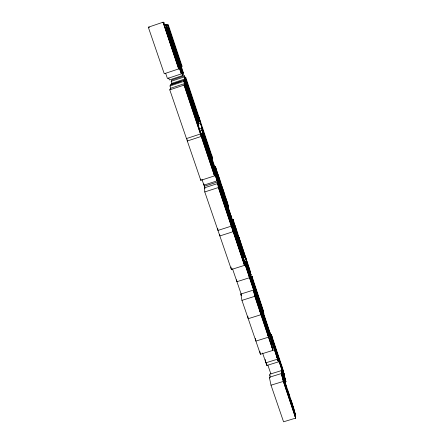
<?xml version="1.0" encoding="UTF-8"?>
<svg xmlns="http://www.w3.org/2000/svg" width="444" height="444" viewBox="0 0 444 444"><rect width="100%" height="100%" fill="white"/><g stroke="black" fill="none" stroke-linecap="round" stroke-linejoin="round"><path stroke-width="0.67" d="M195.149 113.165L195.615 114.552M194.983 115.346L195.521 116.95M194.688 111.777L194.222 110.356M194.45 113.742L193.911 112.132M193.762 108.963L193.295 107.57M192.829 106.177L192.363 104.784M191.897 103.385L191.431 101.987M191.209 104.051L190.665 102.431M190.959 100.616L190.493 99.178M187.401 139.832L187.318 141.003L201.276 136.419L201.121 133.605M190.121 100.805L189.577 99.173M190.021 97.774L189.549 96.37M189.077 94.961L188.606 93.545M188.134 92.163L187.662 90.72M187.19 89.3L186.713 87.884M185.692 77.184L185.52 78.316L212.343 158.824L211.905 155.927L185.692 77.173L185.453 78.338L212.282 158.858L211.888 155.794M186.402 89.766L186.036 88.633M186.241 86.463L185.154 83.2M184.987 85.464L184.715 84.654M214.496 175.891L184.082 85.098L184.377 83.644L170.452 88.289L169.786 89.86L200.799 180.342L214.496 175.891L213.37 170.368M184.643 81.685L184.41 80.986M183.095 74.387L182.867 75.441L165.878 24.57L166.517 24.703L183.095 74.387L182.795 75.469L169.38 79.948L168.714 78M198.623 123.443L198.701 125.824L183.838 81.374L184.116 80.109L170.618 84.615L170.002 85.992L170.89 88.595M197.047 113.603L197.697 115.473L197.752 117.671L184.238 76.923L184.443 75.791L197.702 115.568L197.819 117.638L184.171 76.951L184.443 75.78L171.784 80.009L171.19 81.285L172.083 83.905M183.289 72.389L182.995 73.432L168.187 29.038L168.82 29.043L183.278 72.433L183.067 73.41L168.259 29.015L168.814 29.043L167.527 29.482M182.001 66.017L181.663 66.95L167.71 24.853L168.315 24.981L181.984 66.056L181.729 66.927L167.643 24.875L166.356 25.314M165.673 73.338L167.449 78.516L181.33 73.876L181.696 72.711M163.914 22.416L163.103 22.2L178.743 68.887L179.115 67.849L163.914 22.416L163.026 22.222L148.313 27.212L164.263 73.737L178.666 68.92L179.137 67.804M171.023 84.765L171.617 83.411L184.682 79.054L198.524 120.563L198.668 122.744L184.482 80.27L184.676 79.06L184.41 80.297L198.601 122.777L198.524 120.463L197.846 118.515M164.496 25.036L166.517 24.703L165.24 25.136M171.19 81.285L184.171 76.951M171.662 84.554L181.224 81.363M170.002 85.992L183.838 81.374M169.786 89.86L184.082 85.098M198.462 123.848L200.405 123.204L200.283 120.946M199.284 129.043L201.887 128.188L215.884 170.196L216.411 173.382L202.103 130.486L201.887 128.205L202.042 130.519L216.35 173.421L215.862 170.052M200.139 131.147L202.042 130.519M200.599 133.811L201.915 133.378L216.611 177.372L217.172 180.813L202.142 135.864L201.915 133.394M186.48 138.572L200.455 133.977L200.333 131.413L214.041 172.4L214.563 175.852L184.16 85.065L184.377 83.655L201.126 133.722L201.343 136.38M203.785 140.532L205.056 140.11L240.254 245.693L241.297 250.388L205.35 142.763L205.056 140.132L205.289 142.796L241.236 250.433L240.215 245.482M214.008 166.728L215.318 166.3L215.584 167.166M201.915 179.293L203.913 185.137L217.105 180.847L216.589 177.217M204.967 188.223L204.296 186.258L217.482 181.973L216.977 178.444L230.314 218.387L231.18 222.694L217.549 181.935L216.977 178.471M242.713 258.075L244.466 265.362L231.368 269.519L204.778 191.947L204.54 187.795L217.81 183.489L232.245 226.651L233.244 231.629M204.778 191.947L218.398 187.529L217.81 183.489L218.465 187.49L244.527 265.312L243.351 259.995L230.486 221.534L231.324 226.135L217.965 230.425L217.743 228.41M231.774 219.974L233.05 219.564L233.333 220.468M233.433 231.407L234.743 230.991L233.855 226.429M233.544 232.417L234.865 231.99L253.358 287.207L254.789 293.284L235.836 236.608L234.87 232.029M243.018 257.748L244.339 257.326L243.284 252.403M244.333 261.927L245.588 261.527L245.876 262.448M245.482 262.748L246.764 262.343L245.693 257.476M270.673 341.641L272.943 350.383L260.417 354.268L241.941 300.366L240.859 294.045L253.446 290.076L266.861 330.181L268.57 337.107M254.351 294.394L255.627 293.989L266.805 327.461L268.52 334.332L257.12 300.261L255.639 294.039L257.065 300.305L268.465 334.388L266.733 327.156M241.941 300.366L254.828 296.309L253.446 290.076M258.869 305.15L260.162 304.745L258.797 298.945M262.404 315.717L263.686 315.318L262.204 309.113M262.36 316.117L263.647 315.712L276.79 355.167L278.516 361.827L265.201 321.972L263.658 315.762M270.074 334.887L271.345 334.487L282.279 367.338L284.11 374.253L272.955 340.948L271.345 334.487M262.587 353.03L266.833 365.473L278.46 361.877L276.712 354.873M281.241 370.729L283.172 378.149L295.377 414.646L293.234 406.621L281.224 370.673L269.564 374.27L270.246 377.439M269.336 377.267L281.374 373.554L293.467 409.707L295.687 418.07L283.389 381.346L281.391 373.615L283.333 381.402L295.637 418.126L283.566 421.8L271.018 385.187L269.336 377.267L269.586 377.988M271.018 385.187L283.333 381.402M284.537 382.162L285.847 381.757L282.201 367.033M167.072 29.032L166.406 29.004L181.402 73.848L181.685 72.761L167.072 29.032L166.328 29.032L181.33 73.876M148.313 27.212L149.617 27.262M167.643 24.875L168.32 24.981M269.869 375.258L270.008 375.569M232.49 268.703L241.381 294.677M204.54 187.795L204.845 188.805M240.859 294.045L241.392 295.715M267.799 364.885L270.918 374.053M244.339 257.326L231.751 219.597L230.98 215.551L243.329 252.608L244.394 257.287L231.812 219.558L230.985 215.579M285.847 381.757L274.459 347.613L272.777 340.837L283.977 374.447L285.897 381.707L274.509 347.563L272.788 340.887M245.599 261.566L257.72 297.896L259.196 303.985L246.825 266.938L245.599 261.566L246.77 266.983L259.141 304.035L256.782 295.138M165.806 24.592L182.795 75.469M278.46 361.877L265.151 322.017L263.647 315.712M202.964 136.552L204.068 139.816M205.511 144.178L205.988 145.56M208.852 154.173L208.375 152.697M213.098 166.877L213.558 168.221M242.097 253.668L241.647 252.281M246.426 266.65L245.954 265.179M217.105 180.847L202.07 135.897L201.915 133.378M217.482 181.973L231.119 222.733L230.281 218.198M281.685 374.553L281.885 375.136L281.812 374.864M163.026 22.222L178.666 68.92M218.398 187.529L244.466 265.362M254.828 296.309L272.943 350.383M217.166 171.878L217.577 173.11M225.291 196.292L225.707 197.563M245.871 258.075L244.744 254.745M251.909 276.162L262.404 307.698L263.836 313.386L253.158 281.329L251.92 276.201L253.102 281.374L263.78 313.431L262.343 307.448M215.323 166.322L227.905 204.112L228.643 207.753L215.806 169.231L215.323 166.322L215.751 169.264L228.582 207.786L226.906 201.171M233.056 219.591L249.85 270.041L251.004 274.88L233.894 223.521L233.056 219.591L233.838 223.56L250.954 274.925L249.012 267.56M284.11 374.253L272.999 340.898L271.356 334.537M283.894 374.131L283.416 372.749M249.584 271.295L270.091 332.85L271.706 339.161L250.766 276.584L249.584 271.295L250.821 276.54L271.706 339.161L270.024 332.573M293.14 406.266L295.327 414.702L283.117 378.205L281.224 370.673M292.252 403.668L292.324 403.957M292.552 404.512L292.629 404.806M291.486 401.387L291.564 401.676M291.869 402.53L291.947 402.819M291.109 400.249L291.181 400.538M293.373 409.34L295.637 418.126M275.841 352.27L277.611 359.129M292.479 406.732L292.557 407.037L292.096 405.588M292.779 407.575L292.857 407.875M289.194 394.516L289.266 394.805M291.708 404.445L291.786 404.745L291.325 403.296M288.422 392.213L288.495 392.496M288.805 393.367L288.883 393.65M288.039 391.059L288.112 391.342M289.399 397.535L289.477 397.83L289.011 396.375M286.103 385.27L286.175 385.547M288.622 395.216L288.7 395.515L288.234 394.056M285.326 382.939L285.398 383.222M285.714 384.104L285.786 384.387M284.937 381.773L285.004 382.051M286.286 388.234L286.363 388.528L285.897 387.063M285.503 385.892L285.575 386.186L285.109 384.72M282.606 377.256L282.872 378.055M266.311 323.776L267.854 329.909M262.265 309.374L263.736 315.268M275.23 350.433L277.561 359.179L265.912 362.781L265.212 359.468M274.847 349.273L274.986 349.822M272.91 343.467L272.977 343.789M258.808 298.99L260.212 304.701M270.89 337.484L271.018 337.862M270.174 335.27L270.268 335.686M267.36 326.934L267.471 327.239M266.3 323.731L267.799 329.953M259.54 308.38L261.05 314.652M261.183 306.099L261.288 306.477M266.788 329.881L268.515 337.163L255.899 341.086L255.383 338.411M265.767 326.906L265.834 327.211M266.134 327.922L266.239 328.466M263.531 320.296L263.669 320.662M262.354 316.7L262.415 316.999M253.457 290.121L254.889 296.259L272.999 350.333L271.262 343.412L259.529 308.336L260.989 314.702L248.224 318.698L247.752 316.117M245.737 257.681L246.814 262.304M256.399 293.984L256.01 292.829M259.768 308.969L259.818 309.257M255.627 291.675L255.217 290.404M248.329 272.294L249.567 277.672M258.902 306.377L258.464 305.078M254.828 289.244L254.44 288.084M258.031 303.779L257.598 302.475M254.051 286.924L253.691 285.864M253.302 284.698L252.908 283.533M252.519 282.362L252.103 281.085M248.668 266.533L248.324 265.501M251.715 279.914L251.321 278.743M253.296 286.935L254.734 293.334L235.77 236.652L234.865 231.99M255.089 295.032L254.795 294.144M239.066 237.651L240.021 241.913M247.98 264.463L247.613 263.348M250.932 277.567L250.56 276.495M253.713 290.881L253.929 291.53M247.269 262.31L246.925 261.272M250.172 275.319L249.778 274.142M246.581 260.234L246.254 259.285M249.384 272.96L248.962 271.673M248.568 270.49L248.174 269.308M247.78 268.121L247.38 266.933M242.862 257.614L241.68 252.259L242.801 257.659M244.5 253.99L243.934 252.32M243.806 251.898L242.774 248.829M246.47 264.202L246.07 263.031M248.274 272.055L249.506 277.716L236.935 281.696L236.619 279.781M243.44 250.766L243.534 251.11M247.236 269.009L246.792 267.543M242.707 248.596L242.058 246.642M241.897 246.165L241.353 244.533M245.526 263.897L245.099 262.609M241.098 243.8L240.692 242.579M266.422 363.542L266.833 365.473M244.666 261.327L244.239 260.04M240.282 241.353L239.022 237.512L239.965 241.952M243.806 258.752L243.379 257.315M233.894 226.623L234.804 230.947M242.946 256.166L242.513 254.873M238.633 236.358L238.234 235.203M237.823 233.966L237.412 232.728M241.209 250.977L240.776 249.678M237.002 231.491L236.574 230.175M240.343 248.374L239.904 247.069M236.158 228.938L235.747 227.694M239.466 245.765L239.027 244.455M235.331 226.451L234.92 225.202M238.595 243.146L238.156 241.83M237.712 240.515L237.274 239.199M259.884 351.593L260.417 354.268M233.966 222.344L233.538 221.084M236.835 237.884L235.825 234.859M229.054 213.736L228.26 209.746L228.993 213.775M230.492 221.567L231.391 226.096M235.353 233.455L235.137 232.806M229.276 210.301L230.736 216.544L217.061 175.541L216.555 172.128L229.937 212.299L230.797 216.5L217.122 175.502L216.561 172.155M232.206 226.434L233.183 231.674L219.858 235.942L219.702 234.604M228.771 211.316L228.688 211.011M226.507 199.967L226.107 198.768M229.237 215.14L228.81 213.875M228.388 212.604L227.966 211.333M224.892 195.088L224.492 193.878M227.539 210.062L227.112 208.791M220.218 185.575L220.862 189.205M219.885 184.649L220.502 188.128L219.885 184.626M224.087 192.668L223.693 191.519M226.69 207.514L226.262 206.238M223.293 190.31L222.888 189.094M225.835 204.962L225.408 203.685M222.483 187.879L222.067 186.602M224.98 202.403L224.553 201.121M221.661 185.381L221.256 184.16M224.12 199.833L223.693 198.546M223.26 197.258L222.833 195.971M220.846 182.939L220.452 181.774M222.4 194.677L221.967 193.384M220.041 180.547L219.636 179.321M221.534 192.091L221.101 190.792M219.225 178.094L218.809 176.806M220.801 189.244L219.475 183.333M220.668 189.494L220.23 188.195M218.398 175.58L217.987 174.342M219.797 186.891L219.364 185.586M218.925 184.282L217.926 181.285M230.991 266.988L231.368 269.519M216.222 169.036L215.79 167.771M217.46 179.892L217.244 179.248M215.423 173.804L214.957 172.411M214.491 171.018L214.025 169.619M212.621 165.418L212.154 164.014M211.683 162.604L211.211 161.194M210.739 159.785L210.267 158.369M209.796 156.954L209.324 155.539M207.897 151.276L207.42 149.85M206.943 148.424L206.466 146.992M205.028 142.691L204.551 141.253M200.288 121.04L200.466 123.177M200.333 131.43L200.527 133.944M199.201 119.375L199.051 117.327L199.14 119.408M202.447 134.97L202.214 134.26M204.229 185.054L204.296 186.258M203.84 183.894L203.913 185.137M199.783 129.681L199.251 128.1M200.755 179.093L200.799 180.342M198.723 126.512L198.191 124.925M197.458 120.03L196.997 118.653M196.537 117.277L196.076 115.895M184.116 80.12L183.91 81.346L198.773 125.791L198.623 123.543L184.116 80.109"/></g></svg>
